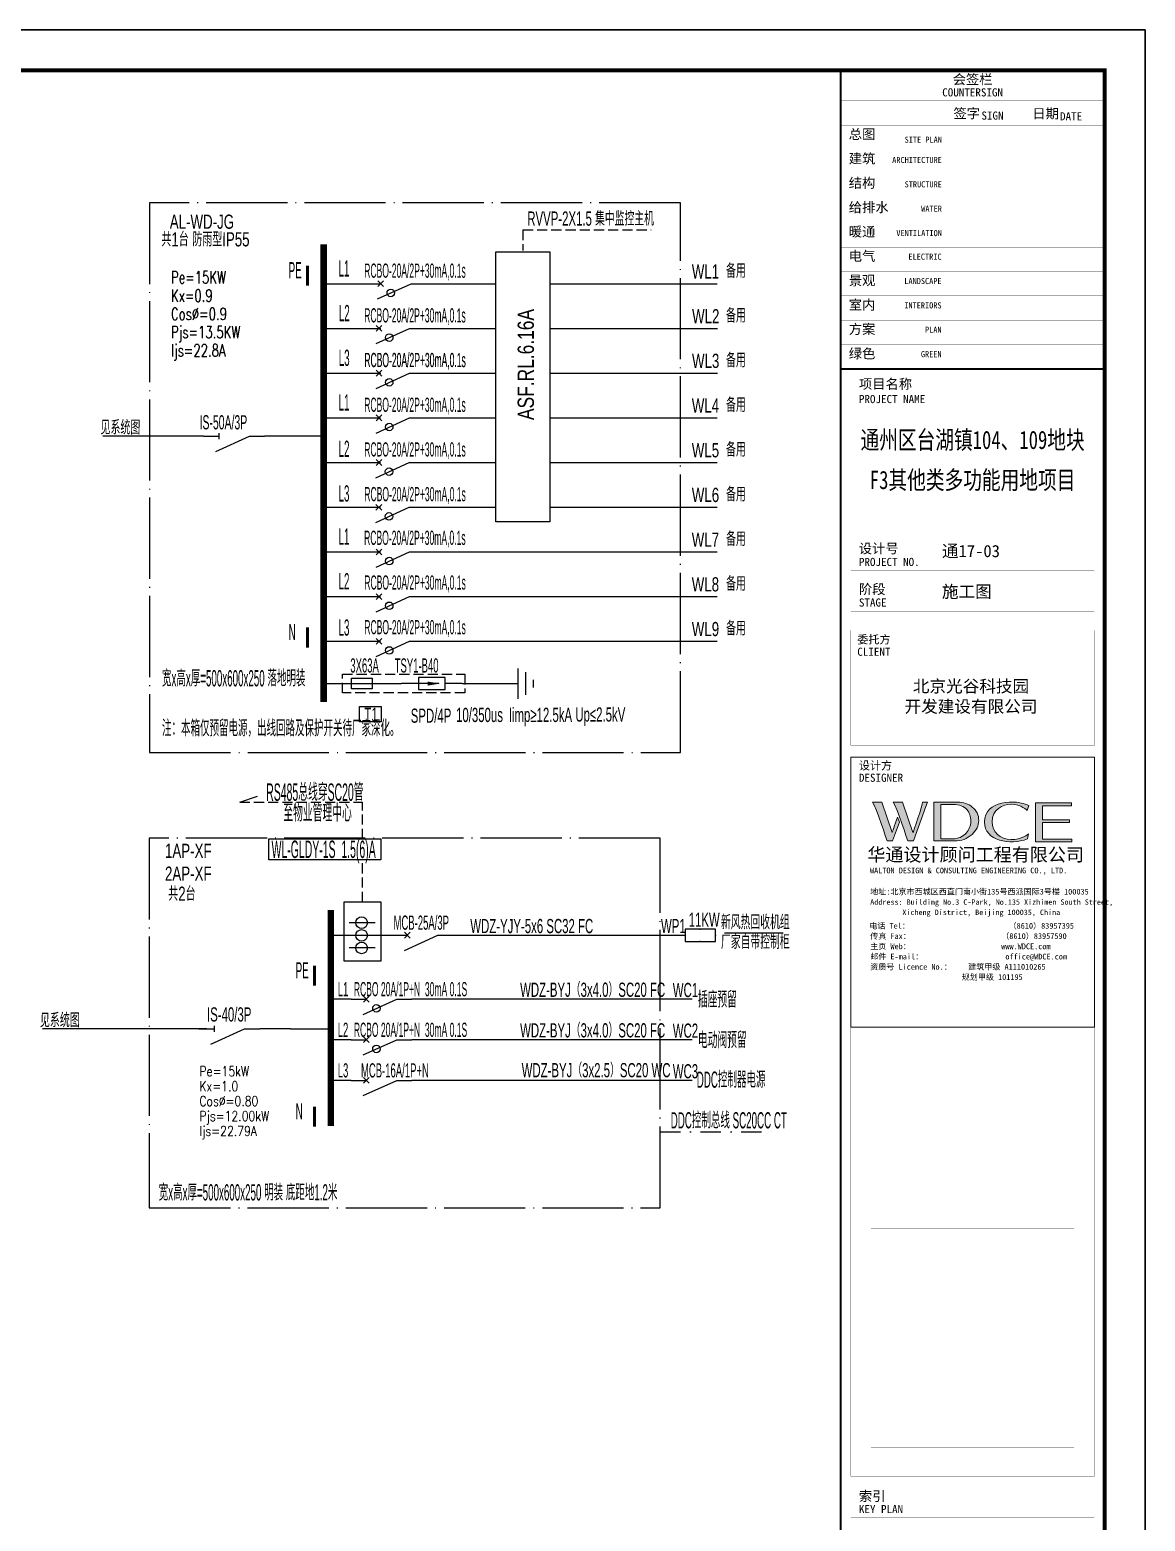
# Model space of a CAD drawing. Extents: x -179932 to 111184, y 127561 to 305761.
# Drawn here: x 83715 to 111184, y 209638 to 246361 of the extents above; entities that cross this region are included whole.
import ezdxf
from ezdxf.enums import TextEntityAlignment as Align

# ---------------------------------------------------------------- set-up
doc = ezdxf.new("R2010")
doc.units = 0
doc.header["$LTSCALE"] = 1000
for name, pattern in [('CONTINOUS', [0]), ('DASH', [0.35, 0.25, -0.1]), ('DASHDOT', [1, 0.5, -0.25, 0, -0.25]), ('DOTE', [2.42, 2, -0.2, 0.02, -0.2])]:
    doc.linetypes.add(name, pattern=pattern)
doc.layers.get('0').update_dxf_attribs({"linetype": 'CONTINUOUS'})
doc.layers.get('Defpoints').update_dxf_attribs({"linetype": 'CONTINUOUS'})
for name, color, linetype in [('D-TEXT', 7, 'CONTINUOUS'), ('DIM-箱柜', 3, 'CONTINUOUS'), ('DOTLN', 2, 'DASH'), ('DQ', 7, 'CONTINOUS'), ('EL-1', 4, 'DASH'), ('EL-TEXT', 3, 'CONTINUOUS'), ('ELEMENT', 3, 'CONTINUOUS'), ('EQUIP-箱柜', 3, 'CONTINUOUS'), ('SIG_TEXT', 7, 'CONTINUOUS'), ('TEL_TEXT', 3, 'CONTINUOUS'), ('TEL_TITLE', 7, 'CONTINUOUS'), ('WIRE', 4, 'CONTINUOUS'), ('WIRE-照明', 1, 'CONTINUOUS'), ('内审意见修改', 2, 'CONTINUOUS')]:
    doc.layers.add(name, color=color, linetype=linetype)
doc.layers.add('内审要求修改2.10', color=6, linetype='CONTINUOUS', plot=False)
doc.layers.get('内审要求修改2.10').off()
doc.styles.add('_COMPLEX', font='ros.shx', dxfattribs={"width": 0.6, "bigfont": 'jd.shx'})
doc.styles.add('_HZTXT', font='ROS', dxfattribs={"width": 0.8, "bigfont": 'JD'})
doc.styles.add('_TCH_LABEL', font='COMPLEX', dxfattribs={"bigfont": 'GBCBIG'})
doc.styles.add('_TEL_DIM', font='ROMANS2', dxfattribs={"width": 0.8, "height": 3.5, "bigfont": 'HZDF2'})
doc.styles.add('B', font='ros.shx', dxfattribs={"width": 0.8, "bigfont": 'jd.shx'})
doc.styles.add('DIM_FONT', font='ROMANS', dxfattribs={"bigfont": 'HZTXT'})
doc.styles.get("Standard").update_dxf_attribs({"font": 'GBENOR', "bigfont": 'GBCBIG'})
doc.styles.add('图签信息$0$hwxh', font='STXIHEI.TTF')
doc.styles.add('图签信息$0$华文细黑', font='STXIHEI.TTF', dxfattribs={"height": 10})

# ---------------------------------------------------------------- blocks, each defined once
blk = doc.blocks.new('$element$00000525')
for points in [[(0, 0), (0, -0.25)], [(-0.25, -0.2), (0, -0.75), (0, -1)], [(-0.047, -0.203), (0.047, -0.297)], [(0.047, -0.203), (-0.047, -0.297)]]:
    blk.add_lwpolyline(points)
blk.add_circle((-0.151, -0.417), 0.0615)
at = {"flags": 9}
blk.add_attdef('S', (0, 0), '', height=0.00000667, dxfattribs=at)
blk = doc.blocks.new('M_M7')
for p, q in [((-0.25, -0.2), (0, -0.75)), ((-0.047, -0.297), (0.047, -0.203)), ((-0.047, -0.203), (0.047, -0.297))]:
    blk.add_line(p, q)
for points in [[(0, 0), (0, -0.25)], [(0, -0.75), (0, -1)]]:
    blk.add_lwpolyline(points)
at = {"width": 0.8, "flags": 9}
blk.add_attdef('S', (0.25, -0.5), '', height=0.2, dxfattribs=at)
blk = doc.blocks.new('SADF AGF AERG AER GER')
at = {"layer": 'DIM-箱柜'}
blk.add_lwpolyline([(-462150, -1228514), (-378050, -1228514), (-378050, -1287914), (-462150, -1287914)], close=True, dxfattribs=at)
blk = doc.blocks.new('$equip$00001413')
for p, q in [((0.75, 0.6), (-0.75, 0.6)), ((-0.75, 0.6), (-0.75, 0)), ((-0.75, 0), (0.75, 0)), ((0.75, 0), (0.75, 0.6))]:
    blk.add_line(p, q)
for p in [(-0.75, 0.3), (0, 0.6), (0, 0), (0.75, 0.3)]:
    blk.add_point(p)
at = {"style": '_TCH_LABEL', "flags": 9}
blk.add_attdef('A', (0, 0), '', height=0.00002, dxfattribs=at)
blk = doc.blocks.new('A$C6873132B')
at = {"layer": 'DIM-箱柜'}
blk.add_blockref('SADF AGF AERG AER GER', (378050, 1287914), dxfattribs=at)
blk = doc.blocks.new('M_M8')
for p, q in [((-0.25, -0.2), (0, -0.75)), ((0.05, -0.25), (-0.05, -0.25))]:
    blk.add_line(p, q)
for points in [[(0, 0), (0, -0.25)], [(0, -0.75), (0, -1)]]:
    blk.add_lwpolyline(points)
at = {"style": 'DIM_FONT', "width": 0.8, "flags": 9}
blk.add_attdef('S', (0.25, -0.5), '', height=0.2, dxfattribs=at)
blk = doc.blocks.new('M_M19DXM')
for p, q in [((-0.25, -0.2), (0, -0.75)), ((-0.047, -0.203), (0.047, -0.297)), ((-0.047, -0.297), (0.047, -0.203))]:
    blk.add_line(p, q)
for points in [[(0, 0), (0, -0.25)], [(0, -0.75), (0, -1)]]:
    blk.add_lwpolyline(points)
blk.add_circle((-0.151, -0.417), 0.0615)
at = {"style": 'DIM_FONT', "width": 0.8, "flags": 9}
blk.add_attdef('S', (0.25, -0.5), '', height=0.2, dxfattribs=at)
blk = doc.blocks.new('M_M24')
for p, q in [((-0.25, -0.375), (0.25, -0.375)), ((-0.1875, -0.5), (0.1875, -0.5)), ((-0.0625, -0.625), (0.0625, -0.625))]:
    blk.add_line(p, q)
blk.add_lwpolyline([(0, 0), (0, -0.375)])
at = {"width": 0.8, "flags": 9}
blk.add_attdef('S', (0.25, -0.5), '', height=0.2, dxfattribs=at)
blk = doc.blocks.new('M_M17')
for p, q in [((-0.1, -0.717), (-0.1, -0.283)), ((-0.1, -0.283), (0.1, -0.283)), ((0, -0.383), (0, -0.717)), ((0.1, -0.283), (0.1, -0.717)), ((0.1, -0.717), (-0.1, -0.717))]:
    blk.add_line(p, q)
for points in [[(0, 0), (0, -0.283)], [(0, -0.717), (0, -1)]]:
    blk.add_lwpolyline(points)
for points in [[(-0.033, -0.567), (0.033, -0.567), (0, -0.367), (0.033, -0.567)], [(0.033, -0.567), (0, -0.367), (-0.033, -0.567), (0.033, -0.567)], [(0, -0.367), (-0.033, -0.567), (0.033, -0.567), (0, -0.367)]]:
    blk.add_solid(points)
at = {"width": 0.8, "flags": 9}
blk.add_attdef('S', (0.25, -0.5), '', height=0.2, dxfattribs=at)
blk = doc.blocks.new('T1')
at = {"layer": 'DOTLN', "linetype": 'DASH', "elevation": -4260}
blk.add_lwpolyline([(42028, 231032), (45043, 231032), (45043, 230576), (42028, 230576)], close=True, dxfattribs=at)
at = {"layer": 'ELEMENT', "elevation": -4260}
blk.add_lwpolyline([(42254, 230674), (42254, 230934), (42764, 230934), (42764, 230674)], close=True, dxfattribs=at)
at = {"layer": 'TEL_TEXT', "ltscale": 2}
blk.add_lwpolyline([(42449, 230241), (42983, 230241), (42983, 229865), (42449, 229865)], close=True, dxfattribs=at)
at = {"layer": 'WIRE-照明'}
for p, q in [((41567, 230804), (42330, 230804)), ((42330, 230804), (43480, 230804)), ((44980, 230804), (45793, 230804))]:
    blk.add_line(p, q, dxfattribs=at)
at = {"layer": 'ELEMENT', "yscale": 1500, "zscale": 1500}
for name, p, xscale, rotation in [('M_M24', (45793, 230804), 1500, 90), ('M_M17', (44980, 230804), -1500, 270)]:
    blk.add_blockref(name, p, dxfattribs=dict(at, xscale=xscale, rotation=rotation))
at = {"layer": 'TEL_TEXT', "ltscale": 2, "style": '_COMPLEX'}
for s, width, p in [('3X63A      TSY1-B40', 0.5, (42222, 231075)), ('T1', 0.6, (42570, 229861)), ('SPD/4P', 0.6, (43710, 229838)), ('10/350us', 0.6, (44826, 229857)), ('Iimp≥12.5kA', 0.6, (46125, 229858)), ('Up≤2.5kV', 0.6, (47764, 229868))]:
    blk.add_text(s, height=350, dxfattribs=dict(at, width=width)).set_placement(p)
blk = doc.blocks.new('图签信息$0$logo2')
h = blk.add_hatch(color=7)
h.paths.add_polyline_path([(19.02, -7.36), (15.84, -7.36), (15.84, -3.97), (18.97, -3.97), (18.97, -4.24), (16.46, -4.24), (16.46, -5.45), (18.81, -5.45), (18.81, -5.69), (16.47, -5.69), (16.47, -7.12), (19.02, -7.12)])
edge = h.paths.add_edge_path()
edge.add_spline(control_points=[(15.26, -4.21), (15.26, -4.21), (15.13, -4.65), (15.13, -4.65), (15.13, -4.65), (14.62, -4.1), (13.73, -4.1), (13.04, -4.1), (12.07, -4.54), (12.08, -5.62), (12.08, -6.49), (12.77, -7.16), (13.73, -7.17), (14.66, -7.17), (15.23, -6.68), (15.23, -6.68), (15.23, -6.68), (15.16, -7.11), (15.16, -7.11), (13.63, -7.7), (11.42, -7.29), (11.41, -5.64), (11.4, -3.72), (14.16, -3.66), (15.26, -4.21)], knot_values=[0, 0, 0, 0, 1, 1, 1, 2, 2, 2, 3, 3, 3, 4, 4, 4, 5, 5, 5, 6, 6, 6, 7, 7, 7, 8, 8, 8, 8], degree=3, periodic=0)
edge = h.paths.add_edge_path(flags=16)
edge.add_spline(control_points=[(10.23, -5.57), (10.23, -5.16), (10.12, -4.83), (9.9, -4.58), (9.63, -4.27), (9.23, -4.12), (8.69, -4.12), (8.69, -4.12), (7.64, -4.12), (7.64, -4.12), (7.64, -4.12), (7.64, -7.1), (7.64, -7.1), (7.64, -7.1), (8.66, -7.1), (8.66, -7.1), (9.13, -7.1), (9.52, -6.93), (9.82, -6.6), (10.09, -6.31), (10.23, -5.96), (10.23, -5.57)], knot_values=[0, 0, 0, 0, 1, 1, 1, 2, 2, 2, 3, 3, 3, 4, 4, 4, 5, 5, 5, 6, 6, 6, 7, 7, 7, 7], degree=3, periodic=0)
edge = h.paths.add_edge_path()
edge.add_spline(control_points=[(10.92, -5.51), (10.92, -5.96), (10.72, -6.37), (10.34, -6.72), (9.92, -7.1), (9.41, -7.29), (8.82, -7.29), (8.82, -7.29), (7.03, -7.29), (7.03, -7.29), (7.03, -7.29), (7.03, -3.92), (7.03, -3.92), (7.03, -3.92), (9.1, -3.92), (9.1, -3.92), (9.59, -3.92), (10.01, -4.06), (10.36, -4.34), (10.73, -4.64), (10.92, -5.03), (10.92, -5.51)], knot_values=[0, 0, 0, 0, 1, 1, 1, 2, 2, 2, 3, 3, 3, 4, 4, 4, 5, 5, 5, 6, 6, 6, 7, 7, 7, 7], degree=3, periodic=0)
at = {"lineweight": 0}
blk.add_lwpolyline([(19.02, -7.36), (15.84, -7.36), (15.84, -3.97), (18.97, -3.97), (18.97, -4.24), (16.46, -4.24), (16.46, -5.45), (18.81, -5.45), (18.81, -5.69), (16.47, -5.69), (16.47, -7.12), (19.02, -7.12), (19.02, -7.36)], dxfattribs=at)
for points, knots in [([(15.26, -4.21), (15.26, -4.21), (15.13, -4.65), (15.13, -4.65), (15.13, -4.65), (14.62, -4.1), (13.73, -4.1), (13.04, -4.1), (12.07, -4.54), (12.08, -5.62), (12.08, -6.49), (12.77, -7.16), (13.73, -7.17), (14.66, -7.17), (15.23, -6.68), (15.23, -6.68), (15.23, -6.68), (15.16, -7.11), (15.16, -7.11), (13.63, -7.7), (11.42, -7.29), (11.41, -5.64), (11.4, -3.72), (14.16, -3.66), (15.26, -4.21)], [0, 0, 0, 0, 1, 1, 1, 2, 2, 2, 3, 3, 3, 4, 4, 4, 5, 5, 5, 6, 6, 6, 7, 7, 7, 8, 8, 8, 8]), ([(10.92, -5.51), (10.92, -5.96), (10.72, -6.37), (10.34, -6.72), (9.92, -7.1), (9.41, -7.29), (8.82, -7.29), (8.82, -7.29), (7.03, -7.29), (7.03, -7.29), (7.03, -7.29), (7.03, -3.92), (7.03, -3.92), (7.03, -3.92), (9.1, -3.92), (9.1, -3.92), (9.59, -3.92), (10.01, -4.06), (10.36, -4.34), (10.73, -4.64), (10.92, -5.03), (10.92, -5.51)], [0, 0, 0, 0, 1, 1, 1, 2, 2, 2, 3, 3, 3, 4, 4, 4, 5, 5, 5, 6, 6, 6, 7, 7, 7, 7]), ([(10.23, -5.57), (10.23, -5.16), (10.12, -4.83), (9.9, -4.58), (9.63, -4.27), (9.23, -4.12), (8.69, -4.12), (8.69, -4.12), (7.64, -4.12), (7.64, -4.12), (7.64, -4.12), (7.64, -7.1), (7.64, -7.1), (7.64, -7.1), (8.66, -7.1), (8.66, -7.1), (9.13, -7.1), (9.52, -6.93), (9.82, -6.6), (10.09, -6.31), (10.23, -5.96), (10.23, -5.57)], [0, 0, 0, 0, 1, 1, 1, 2, 2, 2, 3, 3, 3, 4, 4, 4, 5, 5, 5, 6, 6, 6, 7, 7, 7, 7])]:
    blk.add_open_spline(points, degree=3, knots=knots, dxfattribs=at)
blk = doc.blocks.new('图签信息$0$logo1')
h = blk.add_hatch(color=8)
edge = h.paths.add_edge_path()
edge.add_spline(control_points=[(3.86, -5.21), (3.63, -5.88), (3.39, -6.56), (3.39, -6.56), (3.39, -6.56), (2.5, -3.91), (2.5, -3.91), (2.5, -3.91), (1.8, -3.91), (1.69, -3.91), (2.02, -4.39), (2.95, -7.27), (2.95, -7.27), (2.95, -7.27), (3.44, -7.27), (3.44, -7.27), (3.44, -7.27), (4.03, -5.66), (4.03, -5.66), (4.03, -5.66), (3.86, -5.21), (3.86, -5.21)], knot_values=[0, 0, 0, 0, 1, 1, 1, 2, 2, 2, 3, 3, 3, 4, 4, 4, 5, 5, 5, 6, 6, 6, 7, 7, 7, 7], degree=3, periodic=0)
h = blk.add_hatch(color=7)
edge = h.paths.add_edge_path()
edge.add_spline(control_points=[(6.04, -3.91), (6.09, -4.1), (5.2, -6.56), (5.2, -6.56), (5.2, -6.56), (4.3, -3.91), (4.3, -3.91), (4.3, -3.91), (3.6, -3.91), (3.49, -3.91), (3.82, -4.39), (4.75, -7.27), (4.75, -7.27), (4.75, -7.27), (5.24, -7.27), (5.24, -7.27), (5.24, -7.27), (6.33, -4.3), (6.33, -4.3), (6.33, -4.3), (6.48, -3.91), (6.48, -3.91), (6.48, -3.91), (6.21, -3.91), (6.04, -3.91)], knot_values=[0, 0, 0, 0, 1, 1, 1, 2, 2, 2, 3, 3, 3, 4, 4, 4, 5, 5, 5, 6, 6, 6, 7, 7, 7, 8, 8, 8, 8], degree=3, periodic=0)
at = {"color": 8, "lineweight": 0}
blk.add_open_spline([(3.86, -5.21), (3.63, -5.88), (3.39, -6.56), (3.39, -6.56), (3.39, -6.56), (2.5, -3.91), (2.5, -3.91), (2.5, -3.91), (1.8, -3.91), (1.69, -3.91), (2.02, -4.39), (2.95, -7.27), (2.95, -7.27), (2.95, -7.27), (3.44, -7.27), (3.44, -7.27), (3.44, -7.27), (4.03, -5.66), (4.03, -5.66), (4.03, -5.66), (3.86, -5.21), (3.86, -5.21)], degree=3, knots=[0, 0, 0, 0, 1, 1, 1, 2, 2, 2, 3, 3, 3, 4, 4, 4, 5, 5, 5, 6, 6, 6, 7, 7, 7, 7], dxfattribs=at)
at = {"lineweight": 0}
blk.add_open_spline([(6.04, -3.91), (6.09, -4.1), (5.2, -6.56), (5.2, -6.56), (5.2, -6.56), (4.3, -3.91), (4.3, -3.91), (4.3, -3.91), (3.6, -3.91), (3.49, -3.91), (3.82, -4.39), (4.75, -7.27), (4.75, -7.27), (4.75, -7.27), (5.24, -7.27), (5.24, -7.27), (5.24, -7.27), (6.33, -4.3), (6.33, -4.3), (6.33, -4.3), (6.48, -3.91), (6.48, -3.91), (6.48, -3.91), (6.21, -3.91), (6.04, -3.91)], degree=3, knots=[0, 0, 0, 0, 1, 1, 1, 2, 2, 2, 3, 3, 3, 4, 4, 4, 5, 5, 5, 6, 6, 6, 7, 7, 7, 8, 8, 8, 8], dxfattribs=at)
blk.add_blockref('图签信息$0$logo2', (0, 0))
blk = doc.blocks.new('图签信息$0$时间-logo')
at = {"layer": 'Defpoints', "lineweight": 0}
blk.add_lwpolyline([(0, -23.46), (-21.17, -23.46), (-21.17, 0), (0, 0), (0, -23.46)], dxfattribs=at)
blk.add_blockref('图签信息$0$logo1', (-20.97, 0))
at = {"style": '图签信息$0$hwxh'}
for s, height, p in [('华通设计顾问工程有限公司 ', 1.15, (-19.73, -9.05)), ('WALTON DESIGN & CONSULTING ENGINEERING CO., LTD.', 0.5, (-19.5, -10.1)), ('地址:北京市西城区西直门南小街135号西派国际3号楼 100035', 0.5, (-19.48, -11.94)), ('Address: Building No.3 C-Park, No.135 Xizhimen South Street, ', 0.47, (-19.48, -12.83)), ('Xicheng District, Beijing 100035, China ', 0.47, (-16.69, -13.72)), ('电话 Tel：                        （8610）83957395 ', 0.5, (-19.56, -14.91)), ('传真 Fax：                      （8610）83957590 ', 0.5, (-19.48, -15.8)), ('主页 Web：                      www.WDCE.com ', 0.5, (-19.48, -16.69)), ('资质号 Licence No.：    建筑甲级 A111010265 ', 0.5, (-19.48, -18.47)), ('邮件 E-mail：                    office@WDCE.com ', 0.5, (-19.48, -17.58)), ('   规划甲级 101195', 0.5, (-12.6, -19.36))]:
    blk.add_text(s, height=height, dxfattribs=at).set_placement(p)
blk = doc.blocks.new('图签信息')
at = {"const_width": 0.5}
for points in [[(-65, 574), (-65, 500.5), (0, 500.5), (0, 574)], [(-65, 0), (0, 0), (0, 500.5), (-65, 500.5)]]:
    blk.add_lwpolyline(points, close=True, dxfattribs=at)
at = {"const_width": 0.05}
for points in [[(-65, 566.5), (0, 566.5)], [(-39.14, 566.5), (-39.14, 500.5)], [(-19.1, 566.5), (-19.1, 500.5)], [(-65, 560.5), (0, 560.5)], [(-65, 554.5), (0, 554.5)], [(-65, 548.5), (0, 548.5)], [(-65, 542.5), (0, 542.5)], [(-65, 536.5), (0, 536.5)], [(-65, 530.5), (0, 530.5)], [(-65, 524.5), (0, 524.5)], [(-65, 518.5), (0, 518.5)], [(-65, 512.5), (0, 512.5)], [(-65, 512.5), (0, 512.5)], [(-65, 506.5), (0, 506.5)], [(-65, 500.5), (0, 500.5)], [(-62.5, 450.87), (-2.5, 450.87)], [(-62.5, 440.87), (-2.5, 440.87)], [(-2.5, 407.85), (-2.5, 436.12), (-62.5, 436.12), (-62.5, 407.85)], [(-62.5, 407.85), (-2.5, 407.85)], [(-62.5, 404.92), (-62.5, 227.83)], [(-62.5, 404.92), (-2.5, 404.92)], [(-62.5, 227.83), (-2.5, 227.83), (-2.5, 404.92)], [(-57.5, 338.36), (-7.5, 338.36)], [(-57.5, 288.83), (-7.5, 288.83)], [(-57.5, 234.85), (-7.5, 234.85)], [(-62.5, 227.83), (-2.5, 227.83)], [(-62.5, 217.74), (-2.5, 217.74)]]:
    blk.add_lwpolyline(points, dxfattribs=at)
at = {"ltscale": 0.001, "xscale": 2.834689937531525, "yscale": 2.834689937531525, "zscale": 2.834689937531525}
blk.add_blockref('图签信息$0$时间-logo', (-2.5, 404.92), dxfattribs=at)
at = {"style": '图签信息$0$华文细黑'}
for s, height, p in [('会签栏', 2.4, (-32.5, 573)), ('COUNTERSIGN', 2, (-32.5, 569.6))]:
    blk.add_text(s, height=height, dxfattribs=at).set_placement(p, align=Align.TOP_CENTER)
for s, height, p in [('签字', 2.4, (-37.22, 564.63)), ('SIGN', 2, (-30.32, 563.88)), ('日期', 2.4, (-17.79, 564.58)), ('DATE', 2, (-10.96, 563.7)), ('总图', 2.4, (-63, 559.5)), ('建筑', 2.4, (-63, 553.5)), ('结构', 2.4, (-63, 547.5)), ('给排水', 2.4, (-63, 541.5)), ('暖通', 2.4, (-63, 535.5)), ('电气', 2.4, (-63, 529.5)), ('景观', 2.4, (-63, 523.5)), ('室内', 2.4, (-63, 517.5)), ('方案', 2.4, (-63, 511.5)), ('绿色', 2.4, (-63, 505.5)), ('项目名称', 2.4, (-60.5, 498)), ('PROJECT NAME', 2, (-60.5, 494.08)), ('设计号', 2.4, (-60.54, 457.48)), ('PROJECT NO.', 2, (-60.5, 453.97)), ('阶段', 2.4, (-60.5, 447.47)), ('STAGE', 2, (-60.5, 443.97)), ('委托方', 2, (-60.9, 434.86)), ('CLIENT', 2, (-60.9, 431.86)), ('设计方', 2, (-60.5, 403.83)), ('DESIGNER', 2, (-60.5, 400.83)), ('索引', 2.4, (-60.5, 224.14)), ('KEY PLAN', 2, (-60.5, 220.74))]:
    blk.add_text(s, height=height, dxfattribs=at).set_placement(p, align=Align.TOP_LEFT)
for s, p in [('SITE PLAN', (-40.06, 557.7)), ('ARCHITECTURE', (-40.06, 552.7)), ('STRUCTURE', (-40.06, 546.7)), ('WATER', (-40.06, 540.7)), ('VENTILATION', (-40.06, 534.7)), ('ELECTRIC', (-40.14, 528.89)), ('LANDSCAPE', (-40.14, 522.89)), ('INTERIORS', (-40.14, 516.89)), ('PLAN', (-40.14, 510.89)), ('GREEN', (-40.14, 504.89))]:
    blk.add_text(s, height=1.5, dxfattribs=at).set_placement(p, align=Align.TOP_RIGHT)
at = {"color": 4, "style": '图签信息$0$华文细黑', "width": 0.75}
for s, p in [('通州区台湖镇104、109地块', (-32.5, 480.78)), ('F3其他类多功能用地项目', (-32.5, 470.91))]:
    blk.add_text(s, height=4.5, dxfattribs=at).set_placement(p, align=Align.CENTER)
at = {"color": 4, "ltscale": 0.001, "char_height": 3, "width": 58.4895, "style": '图签信息$0$华文细黑'}
for s, insert, attachment_point in [('通17-03', (-40.06, 455.51), 4), ('施工图', (-40.06, 445.51), 4), ('北京光谷科技园\\P开发建设有限公司', (-32.9, 419.71), 5)]:
    blk.add_mtext(s, dxfattribs=dict(at, insert=insert, attachment_point=attachment_point))
blk = doc.blocks.new('图签-A1')
at = {"color": 2}
blk.add_blockref('图签信息', (0, 0), dxfattribs=at)

msp = doc.modelspace()

# ---------------------------------------------------------------- linework, layer by layer
at = {"linetype": 'DOTE'}
for p, q in [((99737, 242101), (86660, 242101)), ((86660, 242101), (86660, 228569)), ((99737, 228569), (99737, 242101)), ((86660, 228569), (99737, 228569)), ((99236, 226455), (86657, 226455)), ((86657, 226455), (86657, 217355)), ((99236, 217355), (99236, 226455)), ((86657, 217355), (99236, 217355))]:
    msp.add_line(p, q, dxfattribs=at)
at = {"color": 0}
msp.add_line((88885, 227340), (89326, 227492), dxfattribs=at)
at = {"linetype": 'DASH'}
for p, q in [((88885, 227340, 0), (91909, 227340, 0)), ((91909, 226440, 0), (91909, 227340, 0)), ((91909, 224888), (91909, 225922, 0))]:
    msp.add_line(p, q, dxfattribs=at)
at = {"linetype": 'Continuous', "const_width": 72.9}
for points in [[(90550, 240556), (90550, 240059)], [(90550, 231648), (90550, 231151)], [(90724, 223317), (90724, 222820)], [(90724, 219845), (90724, 219348)]]:
    msp.add_lwpolyline(points, dxfattribs=at)
at = {"color": 2, "elevation": 0}
msp.add_lwpolyline([(89605, 226440), (92362, 226440), (92362, 225922), (89605, 225922)], close=True, dxfattribs=at)
at = {"color": 2}
for centre in [(91887, 224375), (91887, 224063), (91887, 223753)]:
    msp.add_circle(centre, 143, dxfattribs=at)
at = {"layer": 'DQ'}
msp.add_lwpolyline([(96521, 234248), (95193, 234248), (95193, 240892), (96521, 240892)], close=True, dxfattribs=at)
at = {"layer": 'ELEMENT'}
msp.add_lwpolyline([(91456, 224888), (92362, 224888), (92362, 223429), (91456, 223429)], close=True, dxfattribs=at)
at = {"layer": 'SIG_TEXT'}
msp.add_line((100826, 224129, 0), (102271, 224129, 0), dxfattribs=at)
at = {"layer": 'TEL_TITLE'}
msp.add_lwpolyline([(27084, 186961), (111184, 186961), (111184, 246361), (27084, 246361)], close=True, dxfattribs=at)
at = {"layer": 'TEL_TITLE', "const_width": 100}
msp.add_lwpolyline([(29584, 187961), (110184, 187961), (110184, 245361), (29584, 245361)], close=True, dxfattribs=at)
at = {"layer": 'WIRE', "color": 4}
for p, q in [((92221, 224375), (91579, 224375)), ((92221, 224063), (91579, 224063)), ((92221, 223753), (91579, 223753))]:
    msp.add_line(p, q, dxfattribs=at)
at = {"layer": 'WIRE', "color": 7, "linetype": 'DASHDOT'}
msp.add_lwpolyline([(99236, 219221), (102164, 219221)], dxfattribs=at)
at = {"layer": 'WIRE-照明', "linetype": 'DASH'}
for q in [(99017, 241434, 0), (95858, 240927, 0)]:
    msp.add_line((95858, 241434, 0), q, dxfattribs=at)
at = {"layer": 'WIRE-照明'}
for p, q in [((90950, 240108), (92354, 240108)), ((93292, 240108), (95195, 240108)), ((96521, 240108), (100642, 240108)), ((90957, 239008), (92361, 239008)), ((93299, 239008), (95197, 239007)), ((96521, 239008), (100649, 239008)), ((90955, 237907), (92359, 237907)), ((93296, 237907), (95194, 237907)), ((96519, 237907), (100647, 237907)), ((90950, 236807), (92354, 236807)), ((93292, 236807), (95194, 236807)), ((96521, 236807), (100642, 236807)), ((90950, 235706), (92354, 235706)), ((93292, 235706), (95194, 235706)), ((96521, 235706), (100642, 235706)), ((90948, 234606), (92352, 234606)), ((93289, 234606), (95193, 234606)), ((96521, 234606), (100642, 234606)), ((90948, 233506), (92352, 233506)), ((93289, 233506), (100640, 233506)), ((90948, 232405), (92352, 232405)), ((93289, 232405), (100640, 232405)), ((90948, 231305), (92352, 231305)), ((93289, 231305), (100640, 231305)), ((91126, 224067), (92983, 224067)), ((94108, 224067), (99855, 224067)), ((91626, 222492, 0), (91126, 222492)), ((100026, 222492), (93126, 222492)), ((90135, 221760), (90563, 221760)), ((90563, 221760), (91126, 221760)), ((91626, 221492, 0), (91126, 221492)), ((100026, 221492), (93126, 221492)), ((91626, 220492, 0), (91126, 220492)), ((100026, 220492), (93126, 220492))]:
    msp.add_line(p, q, dxfattribs=at)
at = {"layer": 'WIRE-照明', "linetype": 'Continuous'}
for p, q in [((87996, 236356), (85516, 236356)), ((90953, 236356), (89496, 236356)), ((88075, 221760), (84025, 221760)), ((90135, 221760), (89376, 221760))]:
    msp.add_line(p, q, dxfattribs=at)
at = {"layer": 'WIRE-照明', "const_width": 160}
for points in [[(90953, 241076), (90953, 229806)], [(91126, 224688), (91126, 219365)]]:
    msp.add_lwpolyline(points, dxfattribs=at)

# ---------------------------------------------------------------- block references
at = {"linetype": 'ByBlock', "xscale": 100, "yscale": 100, "zscale": 100}
msp.add_blockref('图签-A1', (110184, 187961), dxfattribs=at)
at = {"layer": 'DIM-箱柜'}
msp.add_blockref('SADF AGF AERG AER GER', (489234, 1474875), dxfattribs=at)
at = {"layer": 'DQ', "xscale": 1500, "yscale": 1500, "zscale": 1500, "rotation": 90}
for name, p in [('M_M7', (91979, 240108)), ('M_M8', (87996, 236356)), ('M_M8', (87876, 221760))]:
    msp.add_blockref(name, p, dxfattribs=at)
at = {"layer": 'EL-1'}
msp.add_blockref('T1', (49386, -541), dxfattribs=at)
at = {"layer": 'ELEMENT', "xscale": 1500, "yscale": 1500, "zscale": 1500, "rotation": 90}
for name, p in [('M_M19DXM', (91979, 240108)), ('M_M19DXM', (91941, 239008)), ('M_M19DXM', (91941, 237907)), ('M_M19DXM', (91941, 236807)), ('M_M19DXM', (91936, 235707)), ('M_M19DXM', (91935, 234606)), ('M_M19DXM', (91941, 233506)), ('M_M19DXM', (91941, 232405)), ('M_M19DXM', (91941, 231305)), ('M_M7', (92640, 224067, 0)), ('M_M7', (91626, 220492, 0))]:
    msp.add_blockref(name, p, dxfattribs=at)
at = {"layer": 'EQUIP-箱柜', "xscale": 500, "yscale": 500, "zscale": 500}
msp.add_blockref('$equip$00001413', (100227, 223915), dxfattribs=at)
at = {"layer": 'TEL_TEXT', "ltscale": 2, "xscale": 1500, "yscale": 1500, "zscale": 1500, "rotation": 90}
for p in [(91626, 222492, 0), (91626, 221492, 0)]:
    msp.add_blockref('$element$00000525', p, dxfattribs=at)
at = {"layer": '内审要求修改2.10'}
msp.add_blockref('A$C6873132B', (111184, 186961), dxfattribs=at)

# ---------------------------------------------------------------- texts
at = {"layer": 'D-TEXT', "style": '_HZTXT', "width": 0.45}
for s, p in [('PE', (90088, 240240)), ('L1', (91318, 240286)), ('L2', (91325, 239186)), ('L3', (91323, 238085)), ('L1', (91320, 236985)), ('L2', (91320, 235845)), ('L3', (91318, 234745)), ('L1', (91318, 233683)), ('L2', (91318, 232583)), ('N', (90088, 231333)), ('L3', (91318, 231443)), ('宽x高x厚=500x600x250 落地明装', (86970, 230194)), ('注：本箱仅预留电源，出线回路及保护开关待厂家深化。', (86970, 228964)), ('PE', (90262, 223001)), ('DDC控制器电源', (100140, 220310)), ('N', (90262, 219530)), ('DDC控制总线 SC20CC CT', (99499, 219309)), ('宽x高x厚=500x600x250 明装 底距地1.2米', (86889, 217534))]:
    msp.add_text(s, height=400, dxfattribs=at).set_placement(p)
at = {"layer": 'D-TEXT', "style": '_HZTXT', "width": 0.8}
msp.add_text('ASF.RL.6.16A', height=400, rotation=90, dxfattribs=at).set_placement((96129, 236752))
at = {"layer": 'D-TEXT', "color": 0, "style": '_HZTXT', "width": 0.45}
for s, height, p in [('RS485总线穿SC20管', 428.57, (89536, 227375, 0)), ('至物业管理中心', 428.6, (89958, 226862, 0)), ('WL-GLDY-1S  1.5(6)A', 428.57, (89668, 225968, 0))]:
    msp.add_text(s, height=height, dxfattribs=at).set_placement(p)
at = {"layer": 'EL-TEXT', "style": '_HZTXT', "width": 0.5}
for s, p in [('插座预留', (100169, 222284, -124)), ('电动阀预留', (100169, 221284, -124))]:
    msp.add_text(s, height=400, dxfattribs=at).set_placement(p)
at = {"layer": 'SIG_TEXT', "style": '_TEL_DIM'}
for s, height, width, p in [('Pe=15KW', 300, 0.7, (87192, 240117)), ('Kx=0.9', 300, 0.7, (87192, 239667)), ('Cos%%C=0.9', 300, 0.7, (87192, 239217)), ('Pjs=13.5KW', 300, 0.7, (87192, 238767)), ('Ijs=22.8A', 300, 0.7, (87192, 238317)), ('Pe=15kW', 245, 0.8, (87890, 220593)), ('Cos%%C=0.80', 245, 0.8, (87890, 219858)), ('Pjs=12.00kW', 245, 0.8, (87890, 219491)), ('Ijs=22.79A', 245, 0.8, (87890, 219123))]:
    msp.add_text(s, height=height, dxfattribs=dict(at, width=width)).set_placement(p)
at = {"layer": 'TEL_TEXT', "ltscale": 2, "style": '_COMPLEX'}
for s, width, p in [('AL-WD-JG', 0.7, (87162, 241461)), ('RVVP-2X1.5 集中监控主机', 0.6, (95966, 241538, 0)), ('WL1', 0.7, (100018, 240235)), ('备用', 0.7, (100861, 240252)), ('WL2', 0.7, (100025, 239134)), ('备用', 0.7, (100861, 239152)), ('WL3', 0.7, (100023, 238034)), ('备用', 0.7, (100861, 238051)), ('WL4', 0.7, (100018, 236933)), ('备用', 0.7, (100861, 236951)), ('WL5', 0.7, (100018, 235833)), ('备用', 0.7, (100861, 235851)), ('WL6', 0.7, (100018, 234733)), ('备用', 0.7, (100861, 234750)), ('WL7', 0.7, (100016, 233632)), ('备用', 0.7, (100861, 233650)), ('WL8', 0.7, (100016, 232532)), ('备用', 0.7, (100861, 232549)), ('WL9', 0.7, (100018, 231431)), ('备用', 0.7, (100861, 231449)), ('1AP-XF', 0.7, (87044, 225969)), ('2AP-XF', 0.7, (87044, 225408)), ('共2台', 0.7, (87125, 224914)), ('MCB-25A/3P', 0.5, (92672, 224201, 0)), ('WDZ-YJY-5x6 SC32 FC', 0.6, (94563, 224117)), ('WP1', 0.6, (99259, 224117)), ('11KW', 0.6, (99941, 224273)), ('新风热回收机组', 0.6, (100737, 224212, -124)), ('厂家自带控制柜', 0.6, (100737, 223727, -124)), ('L1', 0.5, (91298, 222563, 0)), ('RCBO 20A/1P+N  30mA 0.1S', 0.45, (91695, 222563, 0)), ('WDZ-BYJ（3x4.0）SC20 FC', 0.6, (95790, 222549)), ('WC1', 0.6, (99550, 222542)), ('IS-40/3P', 0.6, (88079, 221941)), ('L2', 0.5, (91298, 221563, 0)), ('RCBO 20A/1P+N  30mA 0.1S', 0.45, (91695, 221563, 0)), ('WDZ-BYJ（3x4.0）SC20 FC', 0.6, (95790, 221549)), ('L3', 0.5, (91298, 220563, 0)), ('MCB-16A/1P+N', 0.5, (91870, 220563, 0)), ('WDZ-BYJ（3x2.5）SC20 WC', 0.6, (95828, 220568))]:
    msp.add_text(s, height=350, dxfattribs=dict(at, width=width)).set_placement(p)
at = {"layer": 'TEL_TEXT', "linetype": 'Continuous', "style": 'B', "oblique": 0.7, "width": 0.7}
for s, p in [('共1台 防雨型IP55', (86953, 241027)), ('见系统图', (85454, 236395)), ('见系统图', (83963, 221799))]:
    msp.add_text(s, height=350, dxfattribs=at).set_placement(p)
at = {"layer": 'TEL_TEXT', "style": '_COMPLEX', "width": 0.6}
for s, p in [('WC2', (99550, 221542)), ('WC3', (99550, 220542))]:
    msp.add_text(s, height=350, dxfattribs=at).set_placement(p)
at = {"layer": '内审意见修改', "ltscale": 2, "style": '_COMPLEX', "width": 0.45}
for p in [(91951, 240256), (91951, 239155), (91950, 239155), (91951, 238055), (91955, 238055), (91951, 236954), (91951, 236954), (91951, 235854), (91951, 235854), (91953, 234753), (91948, 233678), (91953, 232577), (91953, 231477)]:
    msp.add_text('RCBO-20A/2P+30mA,0.1s', height=350, dxfattribs=at).set_placement(p)
at = {"layer": '内审意见修改', "linetype": 'Continuous', "style": 'B', "width": 0.55}
msp.add_text('IS-50A/3P', height=350, dxfattribs=at).set_placement((87895, 236522))
at = {"layer": '内审意见修改', "style": '_TEL_DIM', "width": 0.8}
msp.add_text('Kx=1.0', height=245, dxfattribs=at).set_placement((87890, 220226))

doc.saveas('drawing.dxf')
